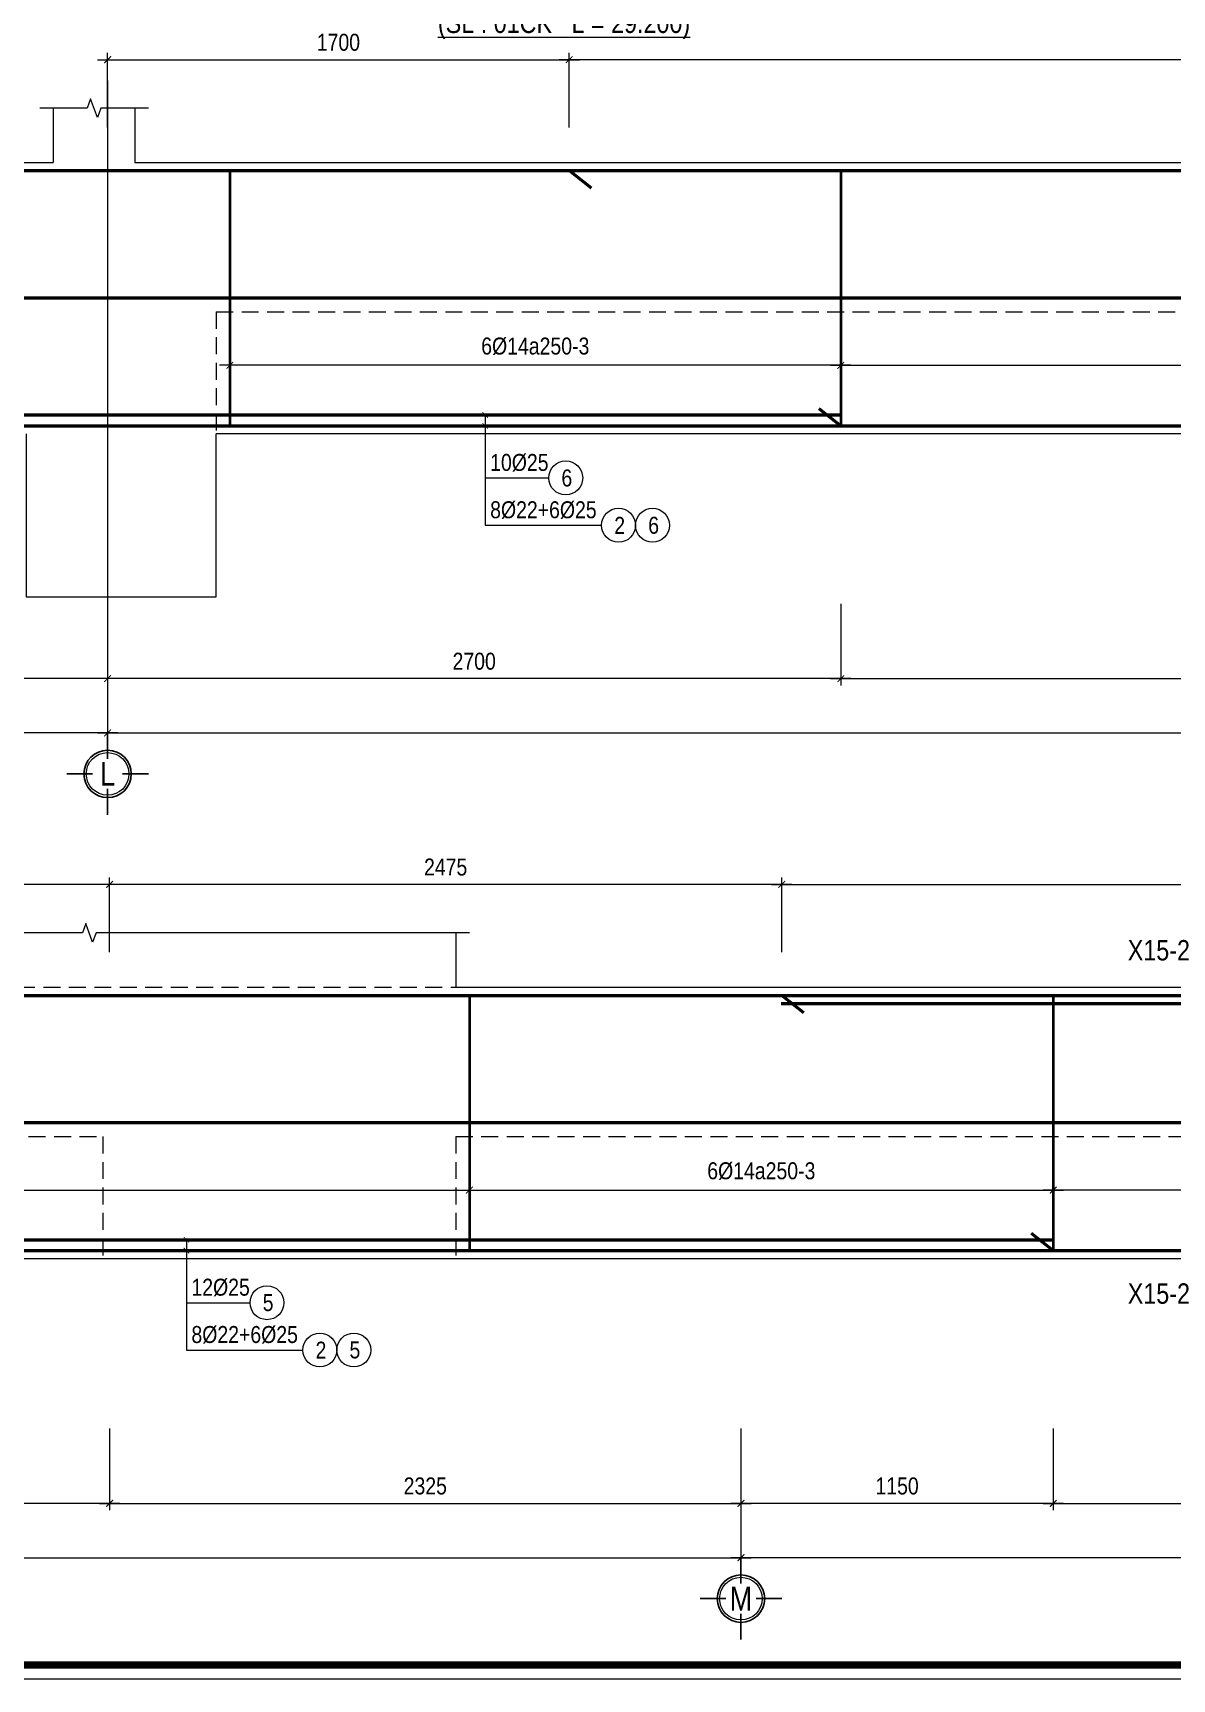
# Model space of a CAD drawing. Header units: millimetres. Extents: x 3014920 to 3563667, y -1638653 to -1356471.
# Drawn here: x 3195209 to 3199404, y -1600938 to -1594875 of the extents above; entities that cross this region are included whole.
import ezdxf
from ezdxf.enums import TextEntityAlignment as Align
from ezdxf.xclip import XClip

# ---------------------------------------------------------------- set-up
doc = ezdxf.new("R2010")
doc.units = ezdxf.units.MM
doc.header["$MEASUREMENT"] = 0
doc.header["$XCLIPFRAME"] = 0
doc.header["$PDMODE"] = 2
for name, pattern in [('6 TANG DIEN HINH 14-15$0$ACAD_ISO10W100', [18, 12, -3, 0, -3]), ('ACAD_ISO04W100', [30, 24, -3, 0, -3]), ('HIDDEN', [0.375, 0.25, -0.125])]:
    doc.linetypes.add(name, pattern=pattern)
doc.layers.get('0').update_dxf_attribs({"lineweight": 9})
doc.layers.get('Defpoints').update_dxf_attribs({"color": 10, "lineweight": 0})
for name, color, linetype, lineweight in [('2', 2, 'Continuous', 20), ('CDAI', 21, 'Continuous', 40), ('CTHEP', 50, 'Continuous', 50), ('DBAO', 90, 'Continuous', 13), ('DGIONG', 130, 'Continuous', 13), ('KTH', 154, 'Continuous', 9), ('Net khuat', 8, 'HIDDEN', 13), ('TEXT', 7, 'Continuous', 15), ('TRUC', 251, 'ACAD_ISO04W100', 9)]:
    doc.layers.add(name, color=color, linetype=linetype, lineweight=lineweight)
doc.layers.add('8', color=8, linetype='Continuous')
doc.styles.add('HELVECONDENSE', font='VHELVCN_0.TTF')
doc.styles.add('Star-HelCon', font='VHELVCN_0.TTF')
doc.styles.add('TTP-HelCon', font='VHELVCN_0.TTF')
doc.styles.add('VNI-HELVE-CONDENSE', font='VHELVCN_0.TTF')
doc.dimstyles.new('kc-25', dxfattribs={"dimtxt": 62.5, "dimasz": 20, "dimexe": 20, "dimexo": 50, "dimgap": 25, "dimtad": 3, "dimdec": 0, "dimzin": 0, "dimdsep": 46, "dimtxsty": 'VNI-HELVE-CONDENSE', "dimblk": 'DIM', "dimcen": 2.5, "dimclrd": 256, "dimclre": 154, "dimclrt": 7, "dimaunit": 1, "dimadec": 0, "dimazin": 0, "dimtfac": 1, "dimtdec": 0, "dimtix": 1, "dimtmove": 0, "dimatfit": 3, "dimldrblk": 'DOT', "dimfxl": 1, "dimtolj": 1, "dimtzin": 0, "dimarcsym": 0})
doc.dimstyles.new('TTP-25', dxfattribs={"dimscale": 25, "dimtxt": 2.5, "dimasz": 1, "dimexe": 1, "dimexo": 1, "dimgap": 0.09, "dimtad": 0, "dimdec": 4, "dimrnd": 1, "dimzin": 9, "dimdsep": 46, "dimtxsty": 'TTP-HelCon', "dimblk": 'ARCHTICK', "dimcen": 0.09, "dimdle": 1.5, "dimclrd": 256, "dimclre": 256, "dimclrt": 7, "dimadec": 0, "dimazin": 0, "dimtfac": 1, "dimtdec": 4, "dimtmove": 0, "dimatfit": 3, "dimldrblk": 'ARCHTICK', "dimfxl": 1, "dimtvp": 1, "dimtolj": 1, "dimtzin": 0, "dimarcsym": 0})

# ---------------------------------------------------------------- blocks, each defined once
blk = doc.blocks.new('_ArchTick')
at = {"color": 0, "linetype": 'ByBlock', "const_width": 0.15}
blk.add_lwpolyline([(-0.5, -0.5), (0.5, 0.5)], dxfattribs=at)
blk = doc.blocks.new('*D911')
at = {"layer": 'Defpoints', "color": 0, "transparency": 16777216}
for p in [(7424.4, -1600), (17874.4, -1600), (7424.4, -2101)]:
    blk.add_point(p, dxfattribs=at)
at = {"layer": 'KTH', "lineweight": -2, "transparency": 16777216}
for p, q in [((7424.4, -1625), (7424.4, -2126)), ((17874.4, -1625), (17874.4, -2126)), ((17911.9, -2101), (7386.9, -2101))]:
    blk.add_line(p, q, dxfattribs=at)
at = {"layer": 'KTH', "lineweight": -2, "transparency": 16777216, "xscale": 25, "yscale": 25, "zscale": 25, "rotation": 180}
blk.add_blockref('_ArchTick', (7424.4, -2101), dxfattribs=at)
at = {"layer": 'KTH', "lineweight": -2, "transparency": 16777216, "xscale": 25, "yscale": 25, "zscale": 25}
blk.add_blockref('_ArchTick', (17874.4, -2101), dxfattribs=at)
at = {"layer": 'KTH', "color": 7, "transparency": 16777216, "insert": (12649.4, -2037.2), "char_height": 62.5, "attachment_point": 5, "style": 'TTP-HelCon'}
blk.add_mtext('\\A1;10450', dxfattribs=at)
blk = doc.blocks.new('dau truc')
blk.add_circle((0, 0), 180)
at = {"layer": '8'}
for p, q in [((0, 127), (0, 345)), ((-127, 0), (-345, 0)), ((0, -345), (0, -127)), ((345, 0), (127, 0))]:
    blk.add_line(p, q, dxfattribs=at)
blk.add_circle((0, 0), 200, dxfattribs=at)
at = {"layer": 'TEXT', "style": 'HELVECONDENSE'}
blk.add_attdef('A', text='', height=233, dxfattribs=at).set_placement((0, 0), align=Align.MIDDLE)
blk = doc.blocks.new('*D914')
at = {"layer": 'Defpoints', "color": 0, "transparency": 16777216}
for p in [(31274.4, -1600), (34124.4, -1600), (34124.4, -1901)]:
    blk.add_point(p, dxfattribs=at)
at = {"layer": 'KTH', "lineweight": -2, "transparency": 16777216}
for p, q in [((31274.4, -1625), (31274.4, -1926)), ((34124.4, -1625), (34124.4, -1926)), ((31236.9, -1901), (34161.9, -1901))]:
    blk.add_line(p, q, dxfattribs=at)
at = {"layer": 'KTH', "lineweight": -2, "transparency": 16777216, "xscale": 25, "yscale": 25, "zscale": 25, "rotation": 180}
blk.add_blockref('_ArchTick', (31274.4, -1901), dxfattribs=at)
at = {"layer": 'KTH', "lineweight": -2, "transparency": 16777216, "xscale": 25, "yscale": 25, "zscale": 25}
blk.add_blockref('_ArchTick', (34124.4, -1901), dxfattribs=at)
at = {"layer": 'KTH', "color": 7, "transparency": 16777216, "insert": (32699.4, -1837.2), "char_height": 62.5, "attachment_point": 5, "style": 'TTP-HelCon'}
blk.add_mtext('\\A1;2850', dxfattribs=at)
blk = doc.blocks.new('*D917')
at = {"layer": 'Defpoints', "color": 0, "transparency": 16777216}
for p in [(27799.4, 378.5), (27799.4, 104.4), (30274.4, 104.4)]:
    blk.add_point(p, dxfattribs=at)
at = {"layer": 'KTH', "lineweight": -2, "transparency": 16777216}
for p, q in [((30311.9, 378.5), (27761.9, 378.5)), ((27799.4, 129.4), (27799.4, 403.5)), ((30274.4, 129.4), (30274.4, 403.5))]:
    blk.add_line(p, q, dxfattribs=at)
at = {"layer": 'KTH', "lineweight": -2, "transparency": 16777216, "xscale": 25, "yscale": 25, "zscale": 25, "rotation": 180}
blk.add_blockref('_ArchTick', (27799.4, 378.5), dxfattribs=at)
at = {"layer": 'KTH', "lineweight": -2, "transparency": 16777216, "xscale": 25, "yscale": 25, "zscale": 25}
blk.add_blockref('_ArchTick', (30274.4, 378.5), dxfattribs=at)
at = {"layer": 'KTH', "color": 7, "transparency": 16777216, "insert": (29036.9, 442.3), "char_height": 62.5, "attachment_point": 5, "style": 'TTP-HelCon'}
blk.add_mtext('\\A1;2475', dxfattribs=at)
blk = doc.blocks.new('*D918')
at = {"layer": 'Defpoints', "color": 0, "transparency": 16777216}
for p in [(31274.4, -550), (34124.4, -550), (31274.4, -747.1)]:
    blk.add_point(p, dxfattribs=at)
at = {"layer": 'KTH', "lineweight": -2, "transparency": 16777216}
for p, q in [((31274.4, -575), (31274.4, -772.1)), ((34124.4, -575), (34124.4, -772.1)), ((34161.9, -747.1), (31236.9, -747.1))]:
    blk.add_line(p, q, dxfattribs=at)
at = {"layer": 'KTH', "lineweight": -2, "transparency": 16777216, "xscale": 25, "yscale": 25, "zscale": 25, "rotation": 180}
blk.add_blockref('_ArchTick', (31274.4, -747.1), dxfattribs=at)
at = {"layer": 'KTH', "lineweight": -2, "transparency": 16777216, "xscale": 25, "yscale": 25, "zscale": 25}
blk.add_blockref('_ArchTick', (34124.4, -747.1), dxfattribs=at)
at = {"layer": 'KTH', "color": 7, "transparency": 16777216, "insert": (32699.4, -677.2), "char_height": 62.5, "attachment_point": 5, "style": 'TTP-HelCon'}
blk.add_mtext('\\A1;6Þ14a300-3', dxfattribs=at)
blk = doc.blocks.new('*D919')
at = {"layer": 'Defpoints', "color": 0, "transparency": 16777216}
for p in [(24224.4, -550), (29124.4, -550), (29124.4, -747.1)]:
    blk.add_point(p, dxfattribs=at)
at = {"layer": 'KTH', "lineweight": -2, "transparency": 16777216}
for p, q in [((24224.4, -575), (24224.4, -772.1)), ((29124.4, -575), (29124.4, -772.1)), ((24186.9, -747.1), (29161.9, -747.1))]:
    blk.add_line(p, q, dxfattribs=at)
at = {"layer": 'KTH', "lineweight": -2, "transparency": 16777216, "xscale": 25, "yscale": 25, "zscale": 25, "rotation": 180}
blk.add_blockref('_ArchTick', (24224.4, -747.1), dxfattribs=at)
at = {"layer": 'KTH', "lineweight": -2, "transparency": 16777216, "xscale": 25, "yscale": 25, "zscale": 25}
blk.add_blockref('_ArchTick', (29124.4, -747.1), dxfattribs=at)
at = {"layer": 'KTH', "color": 7, "transparency": 16777216, "insert": (26674.4, -677.2), "char_height": 62.5, "attachment_point": 5, "style": 'TTP-HelCon'}
blk.add_mtext('\\A1;6Þ14a250-3', dxfattribs=at)
blk = doc.blocks.new('*D921')
at = {"layer": 'Defpoints', "color": 0, "transparency": 16777216}
for p in [(17874.4, -1600), (20574.4, -1600), (17874.4, -1901)]:
    blk.add_point(p, dxfattribs=at)
at = {"layer": 'KTH', "lineweight": -2, "transparency": 16777216}
for p, q in [((17874.4, -1625), (17874.4, -1926)), ((20574.4, -1625), (20574.4, -1926)), ((20611.9, -1901), (17836.9, -1901))]:
    blk.add_line(p, q, dxfattribs=at)
at = {"layer": 'KTH', "lineweight": -2, "transparency": 16777216, "xscale": 25, "yscale": 25, "zscale": 25, "rotation": 180}
blk.add_blockref('_ArchTick', (17874.4, -1901), dxfattribs=at)
at = {"layer": 'KTH', "lineweight": -2, "transparency": 16777216, "xscale": 25, "yscale": 25, "zscale": 25}
blk.add_blockref('_ArchTick', (20574.4, -1901), dxfattribs=at)
at = {"layer": 'KTH', "color": 7, "transparency": 16777216, "insert": (19224.4, -1837.2), "char_height": 62.5, "attachment_point": 5, "style": 'TTP-HelCon'}
blk.add_mtext('\\A1;2700', dxfattribs=at)
blk = doc.blocks.new('*D922')
at = {"layer": 'Defpoints', "color": 0, "transparency": 16777216}
for p in [(24224.4, -1600), (27799.4, -1600), (24224.4, -1901)]:
    blk.add_point(p, dxfattribs=at)
at = {"layer": 'KTH', "lineweight": -2, "transparency": 16777216}
for p, q in [((24224.4, -1625), (24224.4, -1926)), ((27799.4, -1625), (27799.4, -1926)), ((27836.9, -1901), (24186.9, -1901))]:
    blk.add_line(p, q, dxfattribs=at)
at = {"layer": 'KTH', "lineweight": -2, "transparency": 16777216, "xscale": 25, "yscale": 25, "zscale": 25, "rotation": 180}
blk.add_blockref('_ArchTick', (24224.4, -1901), dxfattribs=at)
at = {"layer": 'KTH', "lineweight": -2, "transparency": 16777216, "xscale": 25, "yscale": 25, "zscale": 25}
blk.add_blockref('_ArchTick', (27799.4, -1901), dxfattribs=at)
at = {"layer": 'KTH', "color": 7, "transparency": 16777216, "insert": (26011.9, -1837.2), "char_height": 62.5, "attachment_point": 5, "style": 'TTP-HelCon'}
blk.add_mtext('\\A1;3575', dxfattribs=at)
blk = doc.blocks.new('*D923')
at = {"layer": 'Defpoints', "color": 0, "transparency": 16777216}
for p in [(17874.4, -1600), (30124.4, -1600), (30124.4, -2101)]:
    blk.add_point(p, dxfattribs=at)
at = {"layer": 'KTH', "lineweight": -2, "transparency": 16777216}
for p, q in [((17874.4, -1625), (17874.4, -2126)), ((30124.4, -1625), (30124.4, -2126)), ((17836.9, -2101), (30161.9, -2101))]:
    blk.add_line(p, q, dxfattribs=at)
at = {"layer": 'KTH', "lineweight": -2, "transparency": 16777216, "xscale": 25, "yscale": 25, "zscale": 25, "rotation": 180}
blk.add_blockref('_ArchTick', (17874.4, -2101), dxfattribs=at)
at = {"layer": 'KTH', "lineweight": -2, "transparency": 16777216, "xscale": 25, "yscale": 25, "zscale": 25}
blk.add_blockref('_ArchTick', (30124.4, -2101), dxfattribs=at)
at = {"layer": 'KTH', "color": 7, "transparency": 16777216, "insert": (23999.4, -2037.2), "char_height": 62.5, "attachment_point": 5, "style": 'TTP-HelCon'}
blk.add_mtext('\\A1;12250', dxfattribs=at)
blk = doc.blocks.new('MC')
at = {"layer": 'CTHEP', "const_width": 10, "elevation": 0}
blk.add_lwpolyline([(36.4, 150), (36.4, 0)], dxfattribs=at)
at = {"layer": 'TEXT', "style": 'TTP-HelCon'}
blk.add_attdef('A', text='', height=100, dxfattribs=at).set_placement((-50, 25.5), align=Align.RIGHT)
blk = doc.blocks.new('*D924')
at = {"layer": 'Defpoints', "color": 0, "transparency": 16777216}
for p in [(20574.4, -1600), (24224.4, -1600), (24224.4, -1901)]:
    blk.add_point(p, dxfattribs=at)
at = {"layer": 'KTH', "lineweight": -2, "transparency": 16777216}
for p, q in [((20574.4, -1625), (20574.4, -1926)), ((24224.4, -1625), (24224.4, -1926)), ((20536.9, -1901), (24261.9, -1901))]:
    blk.add_line(p, q, dxfattribs=at)
at = {"layer": 'KTH', "lineweight": -2, "transparency": 16777216, "xscale": 25, "yscale": 25, "zscale": 25, "rotation": 180}
blk.add_blockref('_ArchTick', (20574.4, -1901), dxfattribs=at)
at = {"layer": 'KTH', "lineweight": -2, "transparency": 16777216, "xscale": 25, "yscale": 25, "zscale": 25}
blk.add_blockref('_ArchTick', (24224.4, -1901), dxfattribs=at)
at = {"layer": 'KTH', "color": 7, "transparency": 16777216, "insert": (22399.4, -1837.2), "char_height": 62.5, "attachment_point": 5, "style": 'TTP-HelCon'}
blk.add_mtext('\\A1;3650', dxfattribs=at)
blk = doc.blocks.new('*D925')
at = {"layer": 'Defpoints', "color": 0, "transparency": 16777216}
for p in [(19574.4, 378.5), (17874.4, 104.4), (19574.4, 104.4)]:
    blk.add_point(p, dxfattribs=at)
at = {"layer": 'KTH', "lineweight": -2, "transparency": 16777216}
for p, q in [((17836.9, 378.5), (19611.9, 378.5)), ((17874.4, 129.4), (17874.4, 403.5)), ((19574.4, 129.4), (19574.4, 403.5))]:
    blk.add_line(p, q, dxfattribs=at)
at = {"layer": 'KTH', "lineweight": -2, "transparency": 16777216, "xscale": 25, "yscale": 25, "zscale": 25, "rotation": 180}
blk.add_blockref('_ArchTick', (17874.4, 378.5), dxfattribs=at)
at = {"layer": 'KTH', "lineweight": -2, "transparency": 16777216, "xscale": 25, "yscale": 25, "zscale": 25}
blk.add_blockref('_ArchTick', (19574.4, 378.5), dxfattribs=at)
at = {"layer": 'KTH', "color": 7, "transparency": 16777216, "insert": (18724.4, 442.3), "char_height": 62.5, "attachment_point": 5, "style": 'TTP-HelCon'}
blk.add_mtext('\\A1;1700', dxfattribs=at)
blk = doc.blocks.new('*D926')
at = {"layer": 'Defpoints', "color": 0, "transparency": 16777216}
for p in [(19574.4, 378.5), (19574.4, 104.4), (25224.4, 104.4)]:
    blk.add_point(p, dxfattribs=at)
at = {"layer": 'KTH', "lineweight": -2, "transparency": 16777216}
for p, q in [((25261.9, 378.5), (19536.9, 378.5)), ((19574.4, 129.4), (19574.4, 403.5)), ((25224.4, 129.4), (25224.4, 403.5))]:
    blk.add_line(p, q, dxfattribs=at)
at = {"layer": 'KTH', "lineweight": -2, "transparency": 16777216, "xscale": 25, "yscale": 25, "zscale": 25, "rotation": 180}
blk.add_blockref('_ArchTick', (19574.4, 378.5), dxfattribs=at)
at = {"layer": 'KTH', "lineweight": -2, "transparency": 16777216, "xscale": 25, "yscale": 25, "zscale": 25}
blk.add_blockref('_ArchTick', (25224.4, 378.5), dxfattribs=at)
at = {"layer": 'KTH', "color": 7, "transparency": 16777216, "insert": (22399.4, 442.3), "char_height": 62.5, "attachment_point": 5, "style": 'TTP-HelCon'}
blk.add_mtext('\\A1;5650', dxfattribs=at)
blk = doc.blocks.new('*D927')
at = {"layer": 'Defpoints', "color": 0, "transparency": 16777216}
for p in [(18324.4, -550), (20574.4, -550), (18324.4, -747.1)]:
    blk.add_point(p, dxfattribs=at)
at = {"layer": 'KTH', "lineweight": -2, "transparency": 16777216}
for p, q in [((18324.4, -575), (18324.4, -772.1)), ((20574.4, -575), (20574.4, -772.1)), ((20611.9, -747.1), (18286.9, -747.1))]:
    blk.add_line(p, q, dxfattribs=at)
at = {"layer": 'KTH', "lineweight": -2, "transparency": 16777216, "xscale": 25, "yscale": 25, "zscale": 25, "rotation": 180}
blk.add_blockref('_ArchTick', (18324.4, -747.1), dxfattribs=at)
at = {"layer": 'KTH', "lineweight": -2, "transparency": 16777216, "xscale": 25, "yscale": 25, "zscale": 25}
blk.add_blockref('_ArchTick', (20574.4, -747.1), dxfattribs=at)
at = {"layer": 'KTH', "color": 7, "transparency": 16777216, "insert": (19449.4, -677.2), "char_height": 62.5, "attachment_point": 5, "style": 'TTP-HelCon'}
blk.add_mtext('\\A1;6Þ14a250-3', dxfattribs=at)
blk = doc.blocks.new('*D928')
at = {"layer": 'Defpoints', "color": 0, "transparency": 16777216}
for p in [(20574.4, -550), (24224.4, -550), (24224.4, -747.1)]:
    blk.add_point(p, dxfattribs=at)
at = {"layer": 'KTH', "lineweight": -2, "transparency": 16777216}
for p, q in [((20574.4, -575), (20574.4, -772.1)), ((24224.4, -575), (24224.4, -772.1)), ((20536.9, -747.1), (24261.9, -747.1))]:
    blk.add_line(p, q, dxfattribs=at)
at = {"layer": 'KTH', "lineweight": -2, "transparency": 16777216, "xscale": 25, "yscale": 25, "zscale": 25, "rotation": 180}
blk.add_blockref('_ArchTick', (20574.4, -747.1), dxfattribs=at)
at = {"layer": 'KTH', "lineweight": -2, "transparency": 16777216, "xscale": 25, "yscale": 25, "zscale": 25}
blk.add_blockref('_ArchTick', (24224.4, -747.1), dxfattribs=at)
at = {"layer": 'KTH', "color": 7, "transparency": 16777216, "insert": (22399.4, -677.2), "char_height": 62.5, "attachment_point": 5, "style": 'TTP-HelCon'}
blk.add_mtext('\\A1;6Þ14a300-3', dxfattribs=at)
blk = doc.blocks.new('*D929')
at = {"layer": 'Defpoints', "color": 0, "transparency": 16777216}
for p in [(29124.4, -550), (31274.4, -550), (31274.4, -747.1)]:
    blk.add_point(p, dxfattribs=at)
at = {"layer": 'KTH', "lineweight": -2, "transparency": 16777216}
for p, q in [((29124.4, -575), (29124.4, -772.1)), ((31274.4, -575), (31274.4, -772.1)), ((29086.9, -747.1), (31311.9, -747.1))]:
    blk.add_line(p, q, dxfattribs=at)
at = {"layer": 'KTH', "lineweight": -2, "transparency": 16777216, "xscale": 25, "yscale": 25, "zscale": 25, "rotation": 180}
blk.add_blockref('_ArchTick', (29124.4, -747.1), dxfattribs=at)
at = {"layer": 'KTH', "lineweight": -2, "transparency": 16777216, "xscale": 25, "yscale": 25, "zscale": 25}
blk.add_blockref('_ArchTick', (31274.4, -747.1), dxfattribs=at)
at = {"layer": 'KTH', "color": 7, "transparency": 16777216, "insert": (30199.4, -677.2), "char_height": 62.5, "attachment_point": 5, "style": 'TTP-HelCon'}
blk.add_mtext('\\A1;6Þ14a250-3', dxfattribs=at)
blk = doc.blocks.new('*D934')
at = {"layer": 'Defpoints', "color": 0, "transparency": 16777216}
for p in [(25224.4, 378.5), (25224.4, 104.4), (27799.4, 104.4)]:
    blk.add_point(p, dxfattribs=at)
at = {"layer": 'KTH', "lineweight": -2, "transparency": 16777216}
for p, q in [((27836.9, 378.5), (25186.9, 378.5)), ((25224.4, 129.4), (25224.4, 403.5)), ((27799.4, 129.4), (27799.4, 403.5))]:
    blk.add_line(p, q, dxfattribs=at)
at = {"layer": 'KTH', "lineweight": -2, "transparency": 16777216, "xscale": 25, "yscale": 25, "zscale": 25, "rotation": 180}
blk.add_blockref('_ArchTick', (25224.4, 378.5), dxfattribs=at)
at = {"layer": 'KTH', "lineweight": -2, "transparency": 16777216, "xscale": 25, "yscale": 25, "zscale": 25}
blk.add_blockref('_ArchTick', (27799.4, 378.5), dxfattribs=at)
at = {"layer": 'KTH', "color": 7, "transparency": 16777216, "insert": (26511.9, 442.3), "char_height": 62.5, "attachment_point": 5, "style": 'TTP-HelCon'}
blk.add_mtext('\\A1;2575', dxfattribs=at)
blk = doc.blocks.new('*D935')
at = {"layer": 'Defpoints', "color": 0, "transparency": 16777216}
for p in [(35124.4, 378.5), (30274.4, 104.4), (35124.4, 104.4)]:
    blk.add_point(p, dxfattribs=at)
at = {"layer": 'KTH', "lineweight": -2, "transparency": 16777216}
for p, q in [((30236.9, 378.5), (35161.9, 378.5)), ((30274.4, 129.4), (30274.4, 403.5)), ((35124.4, 129.4), (35124.4, 403.5))]:
    blk.add_line(p, q, dxfattribs=at)
at = {"layer": 'KTH', "lineweight": -2, "transparency": 16777216, "xscale": 25, "yscale": 25, "zscale": 25, "rotation": 180}
blk.add_blockref('_ArchTick', (30274.4, 378.5), dxfattribs=at)
at = {"layer": 'KTH', "lineweight": -2, "transparency": 16777216, "xscale": 25, "yscale": 25, "zscale": 25}
blk.add_blockref('_ArchTick', (35124.4, 378.5), dxfattribs=at)
at = {"layer": 'KTH', "color": 7, "transparency": 16777216, "insert": (32699.4, 442.3), "char_height": 62.5, "attachment_point": 5, "style": 'TTP-HelCon'}
blk.add_mtext('\\A1;4850', dxfattribs=at)
blk = doc.blocks.new('*D937')
at = {"layer": 'Defpoints', "color": 0, "transparency": 16777216}
for p in [(27799.4, -1600), (30124.4, -1600), (30124.4, -1901)]:
    blk.add_point(p, dxfattribs=at)
at = {"layer": 'KTH', "lineweight": -2, "transparency": 16777216}
for p, q in [((27799.4, -1625), (27799.4, -1926)), ((30124.4, -1625), (30124.4, -1926)), ((27761.9, -1901), (30161.9, -1901))]:
    blk.add_line(p, q, dxfattribs=at)
at = {"layer": 'KTH', "lineweight": -2, "transparency": 16777216, "xscale": 25, "yscale": 25, "zscale": 25, "rotation": 180}
blk.add_blockref('_ArchTick', (27799.4, -1901), dxfattribs=at)
at = {"layer": 'KTH', "lineweight": -2, "transparency": 16777216, "xscale": 25, "yscale": 25, "zscale": 25}
blk.add_blockref('_ArchTick', (30124.4, -1901), dxfattribs=at)
at = {"layer": 'KTH', "color": 7, "transparency": 16777216, "insert": (28961.9, -1837.2), "char_height": 62.5, "attachment_point": 5, "style": 'TTP-HelCon'}
blk.add_mtext('\\A1;2325', dxfattribs=at)
blk = doc.blocks.new('*D938')
at = {"layer": 'Defpoints', "color": 0, "transparency": 16777216}
for p in [(30124.4, -1600), (31274.4, -1600), (30124.4, -1901)]:
    blk.add_point(p, dxfattribs=at)
at = {"layer": 'KTH', "lineweight": -2, "transparency": 16777216}
for p, q in [((30124.4, -1625), (30124.4, -1926)), ((31274.4, -1625), (31274.4, -1926)), ((31311.9, -1901), (30086.9, -1901))]:
    blk.add_line(p, q, dxfattribs=at)
at = {"layer": 'KTH', "lineweight": -2, "transparency": 16777216, "xscale": 25, "yscale": 25, "zscale": 25, "rotation": 180}
blk.add_blockref('_ArchTick', (30124.4, -1901), dxfattribs=at)
at = {"layer": 'KTH', "lineweight": -2, "transparency": 16777216, "xscale": 25, "yscale": 25, "zscale": 25}
blk.add_blockref('_ArchTick', (31274.4, -1901), dxfattribs=at)
at = {"layer": 'KTH', "color": 7, "transparency": 16777216, "insert": (30699.4, -1837.2), "char_height": 62.5, "attachment_point": 5, "style": 'TTP-HelCon'}
blk.add_mtext('\\A1;1150', dxfattribs=at)
blk = doc.blocks.new('*D939')
at = {"layer": 'Defpoints', "color": 0, "transparency": 16777216}
for p in [(30124.4, -1600), (36624.4, -1600), (30124.4, -2101)]:
    blk.add_point(p, dxfattribs=at)
at = {"layer": 'KTH', "lineweight": -2, "transparency": 16777216}
for p, q in [((30124.4, -1625), (30124.4, -2126)), ((36624.4, -1625), (36624.4, -2126)), ((36661.9, -2101), (30086.9, -2101))]:
    blk.add_line(p, q, dxfattribs=at)
at = {"layer": 'KTH', "lineweight": -2, "transparency": 16777216, "xscale": 25, "yscale": 25, "zscale": 25, "rotation": 180}
blk.add_blockref('_ArchTick', (30124.4, -2101), dxfattribs=at)
at = {"layer": 'KTH', "lineweight": -2, "transparency": 16777216, "xscale": 25, "yscale": 25, "zscale": 25}
blk.add_blockref('_ArchTick', (36624.4, -2101), dxfattribs=at)
at = {"layer": 'KTH', "color": 7, "transparency": 16777216, "insert": (33374.4, -2037.2), "char_height": 62.5, "attachment_point": 5, "style": 'TTP-HelCon'}
blk.add_mtext('\\A1;6500', dxfattribs=at)
blk = doc.blocks.new('DIM')
h = blk.add_hatch(color=1)
h.paths.add_polyline_path([(0.49, 0.29, 1), (0.29, 0.49), (-0.19, 0), (0.19, 0)])
h.paths.add_polyline_path([(0.19, 0), (-0.19, 0), (-0.49, -0.29, 1), (-0.29, -0.49)])
at = {"color": 9}
for p, q in [((-0.19, 0), (-1.5, 0)), ((0.19, 0), (1.5, 0))]:
    blk.add_line(p, q, dxfattribs=at)
at = {"color": 1}
for p, q in [((-0.49, -0.29), (0.29, 0.49)), ((-0.29, -0.49), (0.49, 0.29)), ((-0.19, 0), (0.19, 0))]:
    blk.add_line(p, q, dxfattribs=at)
blk.add_arc((-0.39, -0.39), 0.138, 135, 315, dxfattribs=at)
blk = doc.blocks.new('*D910')
at = {"layer": 'Defpoints', "color": 0, "transparency": 16777216}
for p in [(16374.4, -1600), (17874.4, -1600), (16374.4, -1901)]:
    blk.add_point(p, dxfattribs=at)
at = {"layer": 'KTH', "lineweight": -2, "transparency": 16777216}
for p, q in [((16374.4, -1625), (16374.4, -1926)), ((17874.4, -1625), (17874.4, -1926)), ((17911.9, -1901), (16336.9, -1901))]:
    blk.add_line(p, q, dxfattribs=at)
at = {"layer": 'KTH', "lineweight": -2, "transparency": 16777216, "xscale": 25, "yscale": 25, "zscale": 25, "rotation": 180}
blk.add_blockref('_ArchTick', (16374.4, -1901), dxfattribs=at)
at = {"layer": 'KTH', "lineweight": -2, "transparency": 16777216, "xscale": 25, "yscale": 25, "zscale": 25}
blk.add_blockref('_ArchTick', (17874.4, -1901), dxfattribs=at)
at = {"layer": 'KTH', "color": 7, "transparency": 16777216, "insert": (17124.4, -1837.2), "char_height": 62.5, "attachment_point": 5, "style": 'TTP-HelCon'}
blk.add_mtext('\\A1;1500', dxfattribs=at)
blk = doc.blocks.new('CHG_XX_Khung ten')
blk.add_lwpolyline([(15, 579), (826, 579), (826, 15), (15, 15)], close=True)
at = {"color": 4, "linetype": 'Continuous', "const_width": 1}
blk.add_lwpolyline([(17, 577), (824, 577), (824, 17), (17, 17)], close=True, dxfattribs=at)
blk = doc.blocks.new('2X-15')
at = {"layer": 'CDAI'}
for points in [[(18324.43244, -30), (18324.43244, -970)], [(20574.43244, -30), (20574.43244, -970)], [(29124.43317, -30), (29124.43317, -970)], [(31274.43317, -30), (31274.43317, -970)]]:
    blk.add_lwpolyline(points, dxfattribs=at)
at = {"layer": 'CTHEP'}
for p, q in [((19655.85833, -94.5255), (19574.43244, -30)), ((30355.85906, -94.5255), (30274.43317, -30)), ((36594.43122, -500), (7254.43496, -500.09045)), ((20493.00654, -905.4745), (20574.43244, -970)), ((31193.00728, -905.4745), (31274.43317, -970))]:
    blk.add_line(p, q, dxfattribs=at)
for points in [[(7254.43412, -230.34896), (7254.43317, -30), (36594.43122, -30), (36594.43122, -230)], [(30272.8905, -60.00001), (35126.35178, -60.00001)], [(7254.43456, -370.14257), (7254.43642, -970), (36594.43122, -970), (36594.43122, -370)], [(16374.43244, -930), (20574.43244, -930)], [(24224.43317, -930), (31274.43317, -930)]]:
    blk.add_lwpolyline(points, dxfattribs=at)
at = {"layer": 'DBAO', "linetype": 'Continuous'}
for p, q in [((17674.44067, 200), (17674.44067, 0)), ((17974.43806, 200), (17974.43806, 0)), ((29074.43317, 200), (29074.43317, 0)), ((13074.42567, 0), (17674.44067, 0)), ((17974.43806, 0), (26524.43806, 0)), ((29074.43317, 0), (36324.42733, 0))]:
    blk.add_line(p, q, dxfattribs=at)
at = {"layer": 'DBAO', "linetype": 'Continuous', "flags": 128}
blk.add_lwpolyline([(36624.43122, 0), (36624.43122, -1000), (18274.43243, -1000)], dxfattribs=at)
at = {"layer": 'DBAO'}
blk.add_lwpolyline([(17574.43244, -1000), (17574.43244, -1600), (18274.43243, -1600), (18274.43243, -1000)], dxfattribs=at)
at = {"layer": 'DGIONG', "linetype": 'Continuous', "flags": 128}
for points in [[(18024.43806, 200), (17849.43937, 200), (17836.93937, 165.65653), (17811.93937, 234.34347), (17799.43937, 200), (17624.42567, 200)], [(29124.43317, 200), (27749.43317, 200), (27736.93317, 165.65653), (27711.93317, 234.34347), (27699.43317, 200), (26474.42306, 200)]]:
    blk.add_lwpolyline(points, dxfattribs=at)
at = {"layer": 'DGIONG'}
for centre in [(19561.40209, -1161.87684), (28378.94114, -1161.87684), (19756.02809, -1336.15184), (19881.02809, -1336.15184), (28573.56714, -1336.15184), (28698.56714, -1336.15184)]:
    blk.add_circle(centre, 62.5, dxfattribs=at)
at = {"layer": 'Net khuat', "ltscale": 250}
for p, q in [((17999.42982, 0), (17999.43732, 0)), ((26524.43806, 0), (29074.43317, 0)), ((29074.42567, 0), (29074.43317, 0)), ((18274.43244, -550), (27774.43328, -550)), ((18274.43244, -550), (18274.43244, -1000)), ((27774.43328, -550), (27774.43328, -1000)), ((29074.43317, -550), (36324.42733, -550)), ((29074.43317, -550), (29074.43317, -1000))]:
    blk.add_line(p, q, dxfattribs=at)
at = {"layer": 'TRUC', "linetype": '6 TANG DIEN HINH 14-15$0$ACAD_ISO10W100', "ltscale": 1250}
blk.add_lwpolyline([(17874.43317, 302.22666), (17874.43317, -2101)], dxfattribs=at)
at = {"xscale": 0.75, "yscale": 0.75, "zscale": 0.75}
blk.add_blockref('MC', (31815.52414, 79.50624), dxfattribs=at).add_auto_attribs({'A': 'X15-2'})
ref = blk.add_blockref('MC', (31815.52414, -1071.55805), dxfattribs=dict(xscale=-0.75, yscale=0.75, zscale=0.75, rotation=180))
ref.add_attrib('A', 'X15-2', dxfattribs={"layer": 'TEXT', "height": 75, "style": 'TTP-HelCon'}).set_placement((31778.02414, -1165.68848), align=Align.RIGHT)
at = {"layer": '2', "ltscale": 300}
ref = blk.add_blockref('dau truc', (17874.43317, -2251.86454), dxfattribs=dict(at, xscale=0.4367131295148283, yscale=0.4367131295148283, zscale=0.4367131295148283))
ref.add_attrib('A', 'L', dxfattribs={"layer": 'TEXT', "height": 87.5, "style": 'HELVECONDENSE'}).set_placement((17874.43317, -2251.86454), align=Align.MIDDLE)
ref = blk.add_blockref('dau truc', (30124.43317, -2251.86454), dxfattribs=dict(at, xscale=0.4367131295148283, yscale=0.4367131295148283, zscale=0.4367131295148283))
ref.add_attrib('A', 'M', dxfattribs={"layer": 'TEXT', "height": 87.5, "style": 'HELVECONDENSE'}).set_placement((30124.43317, -2251.86454), align=Align.MIDDLE)
at = {"layer": 'TEXT', "style": 'TTP-HelCon'}
for s, p in [('10Þ25', (19283.22021, -1136.02389, 0)), ('12Þ25', (28100.75927, -1136.02389, 0)), ('8Þ22+6Þ25', (19283.22021, -1310.29889, 0)), ('8Þ22+6Þ25', (28100.75927, -1310.29889, 0))]:
    blk.add_text(s, height=62.5, dxfattribs=at).set_placement(p)
at = {"layer": 'TEXT', "style": 'Star-HelCon'}
for s, p in [('6', (19565.56876, -1161.87684)), ('5', (28383.10781, -1161.87684)), ('2', (19760.19476, -1336.15184)), ('6', (19885.19476, -1336.15184)), ('2', (28577.73381, -1336.15184)), ('5', (28702.73381, -1336.15184))]:
    blk.add_text(s, height=62.5, dxfattribs=at).set_placement(p, align=Align.MIDDLE)
at = {"layer": 'TEXT', "style": 'TTP-HelCon'}
blk.add_text('%%U(SL : 01CK   L = 29.200)', height=75, dxfattribs=at).set_placement((10302.1023, -2424.5846), align=Align.CENTER)
at = {"layer": 'KTH'}
for base, p1, p2, picture, middle in [((19574.43244, 378.45013), (17874.43317, 104.44552), (19574.43244, 104.44552), '*D925', (18724.4328, 442.28346)), ((35124.42733, 378.45013), (30274.43317, 104.44552), (35124.42733, 104.44552), '*D935', (32699.43025, 442.28346)), ((16374.43244, -1901.04426), (17874.43317, -1600), (16374.43244, -1600), '*D910', (17124.4328, -1837.21093)), ((17874.43317, -1901.04426), (20574.43244, -1600), (17874.43317, -1600), '*D921', (19224.4328, -1837.21093)), ((30124.43317, -2101), (17874.43317, -1600), (30124.43317, -1600), '*D923', (23999.43317, -2037.16667)), ((24224.433169, -1901.044261), (27799.435615, -1600), (24224.433169, -1600), '*D922', (26011.934392, -1837.210928)), ((30124.43317, -1901.04426), (31274.43317, -1600), (30124.43317, -1600), '*D938', (30699.43317, -1837.21093))]:
    dim = blk.add_linear_dim(base=base, p1=p1, p2=p2, angle=180, dimstyle='TTP-25', override={"dimtmove": 1}, dxfattribs=at)
    dim.commit()
    dim.dimension.update_dxf_attribs({"geometry": picture, "text_midpoint": middle})
for base, p1, p2, picture, middle in [((19574.43244, 378.45013), (25224.43806, 104.44552), (19574.43244, 104.44552), '*D926', (22399.43525, 442.28346)), ((25224.43806, 378.45013), (27799.43562, 104.44552), (25224.43806, 104.44552), '*D934', (26511.93684, 442.28346)), ((27799.435615, 378.45013), (30274.433169, 104.445522), (27799.435615, 104.445522), '*D917', (29036.934392, 442.283463)), ((7424.43317, -2101), (17874.43317, -1600), (7424.43317, -1600), '*D911', (12649.43317, -2037.16667)), ((24224.43317, -1901.04426), (20574.43244, -1600), (24224.43317, -1600), '*D924', (22399.4328, -1837.21093)), ((30124.433169, -1901.044261), (27799.435615, -1600), (30124.433169, -1600), '*D937', (28961.934392, -1837.210928)), ((30124.4331691014, -2100.9999999863), (36624.4312218507, -1599.9999999863), (30124.4331691014, -1599.9999999863), '*D939', (33374.432195476, -2037.1666666529)), ((34124.43123, -1901.04426), (31274.43317, -1600), (34124.43123, -1600), '*D914', (32699.4322, -1837.21093))]:
    dim = blk.add_linear_dim(base=base, p1=p1, p2=p2, dimstyle='TTP-25', override={"dimtmove": 1}, dxfattribs=at)
    dim.commit()
    dim.dimension.update_dxf_attribs({"geometry": picture, "text_midpoint": middle})
for base, p1, p2, text, picture, middle in [((18324.43244, -747.13667), (20574.43244, -550), (18324.43244, -550), '6Þ14a250-3', '*D927', (19449.43244, -677.22)), ((31274.43317, -747.13667), (34124.43121, -550), (31274.43317, -550), '6Þ14a300-3', '*D918', (32699.43219, -677.22))]:
    dim = blk.add_linear_dim(base=base, p1=p1, p2=p2, angle=180, text=text, dimstyle='TTP-25', override={"dimtmove": 1}, dxfattribs=at)
    dim.commit()
    dim.dimension.update_dxf_attribs({"geometry": picture, "text_midpoint": middle})
for base, p1, p2, text, picture, middle in [((24224.43317, -747.13667), (20574.43244, -550), (24224.43317, -550), '6Þ14a300-3', '*D928', (22399.4328, -677.22)), ((29124.43317, -747.13667), (24224.43317, -550), (29124.43317, -550), '6Þ14a250-3', '*D919', (26674.43317, -677.22)), ((31274.43317, -747.13667), (29124.43317, -550), (31274.43317, -550), '6Þ14a250-3', '*D929', (30199.43317, -677.22))]:
    dim = blk.add_linear_dim(base=base, p1=p1, p2=p2, text=text, dimstyle='TTP-25', override={"dimtmove": 1}, dxfattribs=at)
    dim.commit()
    dim.dimension.update_dxf_attribs({"geometry": picture, "text_midpoint": middle})
at = {"layer": 'DGIONG'}
for points in [[(19264.70854, -930), (19264.70818, -1161.87684), (19498.90209, -1161.87684)], [(19264.7085, -970), (19264.70818, -1336.15184), (19693.52809, -1336.15184)], [(28082.2476, -930), (28082.24724, -1161.87684), (28316.44114, -1161.87684)], [(28082.24755, -970), (28082.24724, -1336.15184), (28511.06714, -1336.15184)]]:
    blk.add_leader(points, dimstyle='kc-25', override={"dimtad": 0, "dimldrblk": 'ArchTick', "dimfxl": 100, "dimarcsym": 1}, dxfattribs=at)

msp = doc.modelspace()

# ---------------------------------------------------------------- block references
at = {"layer": 'DBAO'}
ref = msp.add_blockref('2X-15', (3186862.65229, -1592450.57356), dxfattribs=at)
XClip(ref).set_block_clipping_path([(6448.6806122576, -3104.4486239751), (16548.4680728912, 845.0888485599)])
ref = msp.add_blockref('2X-15', (3177609.3511, -1595352.06758), dxfattribs=at)
XClip(ref).set_block_clipping_path([(16272.3828814905, -2937.8782538893), (28763.5816549145, 869.9151314428)])
ref = msp.add_blockref('2X-15', (3167691.74052, -1598389.53568), dxfattribs=at)
XClip(ref).set_block_clipping_path([(26188.6929886159, -3920.7827382451), (39092.7179886163, 585.564261755)])

# ---------------------------------------------------------------- next in the draw order: block references
at = {"color": 5, "xscale": 25.92478421704392, "yscale": 25.92478421704392, "zscale": 25.92478421704392}
msp.add_blockref('CHG_XX_Khung ten', (3193020.57556, -1601326.46106), dxfattribs=at)

doc.saveas('drawing.dxf')
